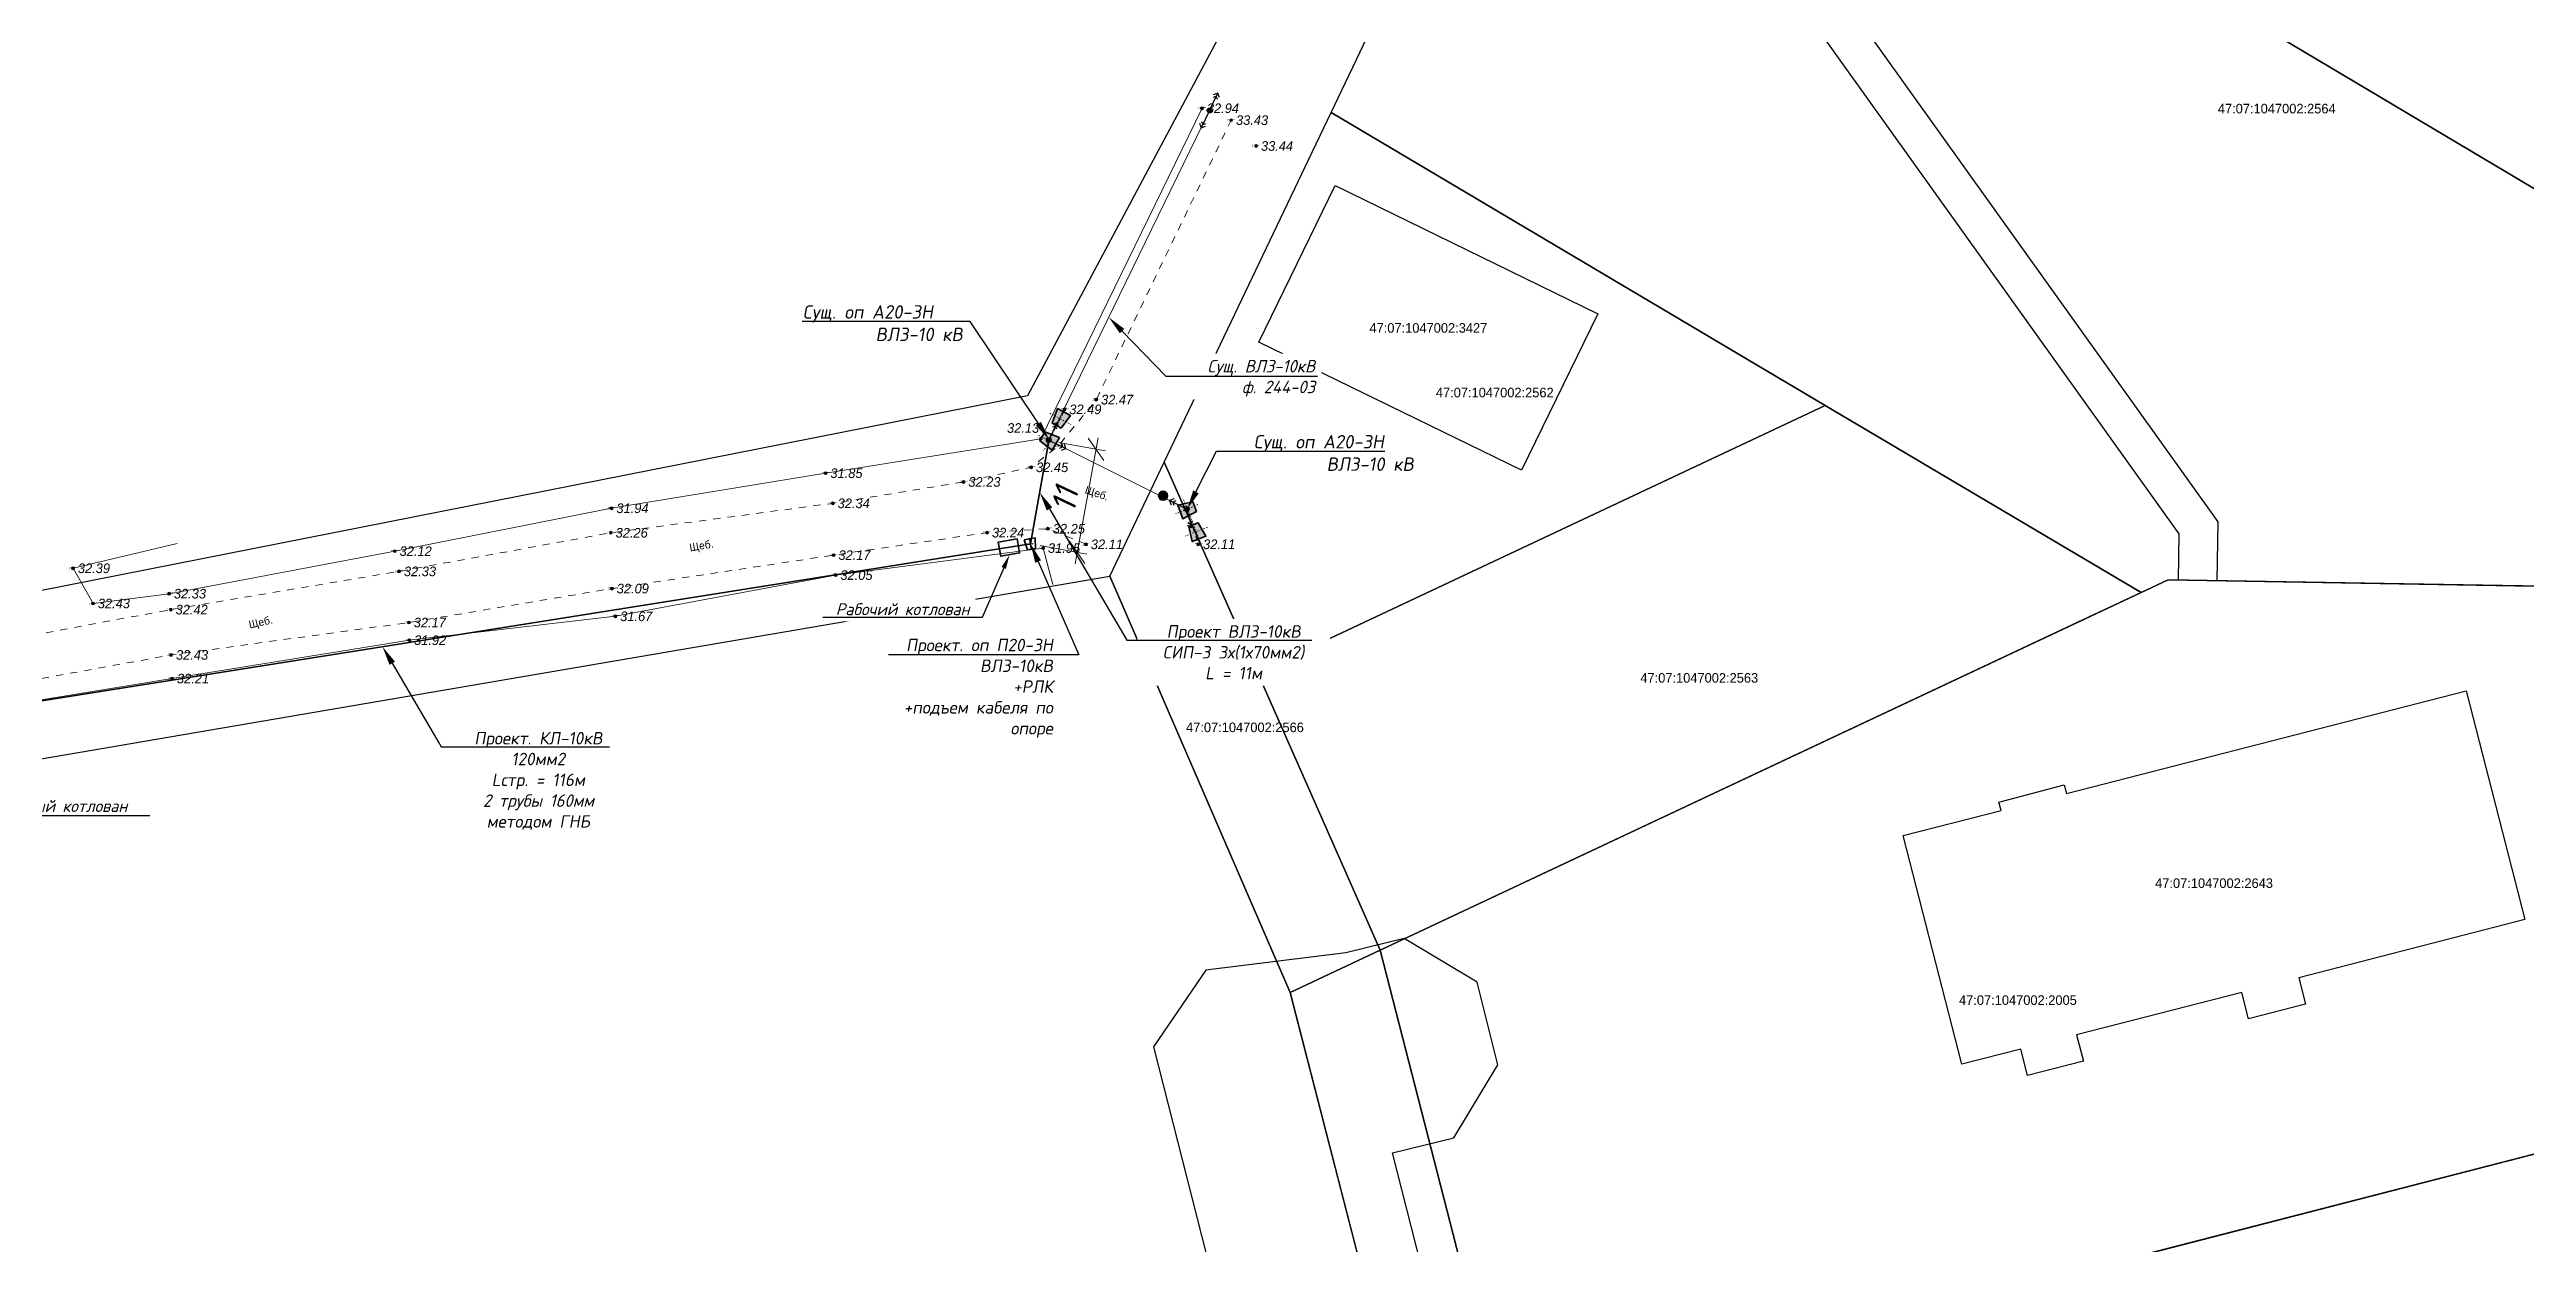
# Model space of a CAD drawing. Extents: x 896 to 2274771, y 652 to 548028.
# Drawn here: x 2233152.1 to 2233410, y 433856.8 to 433981.3 of the extents above; entities that cross this region are included whole.
import ezdxf
from ezdxf import colors
from ezdxf.entities.mleader import LeaderData, LeaderLine
from ezdxf.enums import TextEntityAlignment as Align
from ezdxf.math import Vec2, Vec3

# ---------------------------------------------------------------- set-up
doc = ezdxf.new("R2010")
doc.units = 0
doc.header["$MEASUREMENT"] = 0
for name, pattern in [('g5_01_5x1_5', [1.5, 0.75, -0.75]), ('g5_01x1', [1, 0.5, -0.5]), ('Штриховая_2', [4, 2, -2])]:
    doc.linetypes.add(name, pattern=pattern)
doc.layers.get('0').update_dxf_attribs({"linetype": 'CONTINUOUS'})
doc.layers.get('Defpoints').update_dxf_attribs({"linetype": 'CONTINUOUS'})
for name, color, linetype in [('07_Объекты электро передачи', 7, 'CONTINUOUS'), ('D', 1, 'CONTINUOUS'), ('ELEKTRO', 7, 'CONTINUOUS'), ('LABELS', 254, 'CONTINUOUS'), ('P', 94, 'CONTINUOUS'), ('Z', 30, 'CONTINUOUS'), ('Опоры', 124, 'CONTINUOUS')]:
    doc.layers.add(name, color=color, linetype=linetype)
for name, color, linetype, lineweight in [('09_Путевое хозяйство', 7, 'CONTINUOUS', 0), ('10_Границы покрытий и угодий', 7, 'CONTINUOUS', 0), ('11_Гидрография', 7, 'CONTINUOUS', 0), ('44_Крышки колодцев', 7, 'CONTINUOUS', 0), ('Code', 2, 'CONTINUOUS', 0), ('Height', 5, 'CONTINUOUS', 0), ('Name', 3, 'CONTINUOUS', 0), ('дорога', 5, 'CONTINUOUS', 0), ('канава', 5, 'CONTINUOUS', 0), ('люк', 5, 'CONTINUOUS', 0), ('стб', 5, 'CONTINUOUS', 0), ('Точки_Рел', 7, 'CONTINUOUS', 0), ('Электрик', 7, 'CONTINUOUS', 20)]:
    doc.layers.add(name, color=color, linetype=linetype, lineweight=lineweight)
doc.styles.add('D431', font='')
doc.styles.add('LIKE11', font='txt', dxfattribs={"height": 0.8})
doc.styles.add('ГОСТ_ЭССП', font='isocpeur.ttf', dxfattribs={"oblique": 10})
doc.styles.add('Н-2.5мм', font='isocpeur.ttf', dxfattribs={"oblique": 15, "height": 2.5})
doc.styles.get('D431').set_extended_font_data('D431', italic=True)
doc.dimstyles.new('Н-2.5мм_ISO', dxfattribs={"dimtxt": 2.5, "dimasz": 2, "dimexe": 1, "dimexo": 1, "dimgap": 1, "dimtad": 1, "dimtoh": 1, "dimdec": 0, "dimzin": 0, "dimtxsty": 'Н-2.5мм', "dimblk": 'OBLIQUE', "dimcen": 0, "dimdle": 1.2, "dimclrd": 256, "dimclre": 256, "dimclrt": 7, "dimadec": 1, "dimazin": 0, "dimtfac": 1, "dimtdec": 0, "dimtmove": 0, "dimatfit": 3, "dimldrblk": 'OBLIQUE', "dimfxl": 1, "dimtolj": 1, "dimtzin": 0, "dimlwd": 15, "dimlwe": 15, "dimarcsym": 0})

# ---------------------------------------------------------------- blocks, each defined once
blk = doc.blocks.new('g5_108a')
h = blk.add_hatch(color=255)
edge = h.paths.add_edge_path()
edge.add_arc((0, 0), 0.212, 0, 360)
edge = h.paths.add_edge_path(flags=16)
edge.add_arc((0, 0), 0.0975, 0, 360)
h = blk.add_hatch(color=0)
edge = h.paths.add_edge_path()
edge.add_arc((0, 0), 0.06, 0, 360)
at = {"color": 0}
for radius in [0.25, 0.06]:
    blk.add_circle((0, 0), radius, dxfattribs=at)
blk = doc.blocks.new('g5_115_2')
at = {"color": 0}
for points in [[(0, 0), (2, 0)], [(1.38, -0.25), (1.62, 0), (1.38, 0.25)], [(1.65, -0.35), (2, 0), (1.65, 0.35)]]:
    blk.add_lwpolyline(points, dxfattribs=at)
blk = doc.blocks.new('500_330_1')
at = {"linetype": 'Continuous', "lineweight": -2}
h = blk.add_hatch(color=0, dxfattribs=at)
h.dxf.hatch_style = 1
edge = h.paths.add_edge_path()
edge.add_arc((0, 0), 0.3, 0, 360)
at = {"color": 0, "linetype": 'Continuous', "lineweight": -2}
blk.add_circle((0, 0), 0.3, dxfattribs=at)
at = {"color": 0, "linetype": 'Continuous', "lineweight": -2, "style": 'D431', "flags": 1}
for tag, p in [('Номер', (-1, -1)), ('Номер_рабочей_станции', (-1, -3.5))]:
    blk.add_attdef(tag, text='', height=2, dxfattribs=at).set_placement(p, align=Align.RIGHT)
at = {"color": 0, "linetype": 'Continuous', "lineweight": -2, "style": 'D431'}
blk.add_attdef('Высота', (1, -1), '', height=2, dxfattribs=at)
at = {"color": 0, "linetype": 'Continuous', "lineweight": -2, "style": 'D431', "flags": 1}
blk.add_attdef('Код', (0, -3.5), '', height=2, dxfattribs=at)
blk = doc.blocks.new('g5_117')
h = blk.add_hatch(color=255)
h.paths.add_polyline_path([(-0.3, 0.35), (0.35, -0.3, 0.177899), (0.46, 0, 0.639215)])
h.paths.add_polyline_path([(-0.35, 0.3, 0.177899), (-0.46, 0, 0.639215), (0.3, -0.35)])
at = {"color": 0}
blk.add_lwpolyline([(0.35, -0.35), (-0.35, 0.35)], dxfattribs=at)
blk.add_circle((0, 0), 0.5, dxfattribs=at)
blk = doc.blocks.new('*U6')
h = blk.add_hatch(color=253)
h.dxf.hatch_style = 1
h.paths.add_polyline_path([(1.91, -0.26), (-0.66, -2.1), (-2.02, 0.54), (0.95, 1.58)])
h.paths.add_polyline_path([(0.77, -3.48), (1.88, -6.43), (4.49, -5), (2.59, -2.48)])
at = {"color": 6, "linetype": 'Штриховая_2', "lineweight": 15, "ltscale": 0.15}
for p, q in [((2.04, 1.19), (-2.16, -1.26)), ((1.21, -2.13), (-1.18, 2.09)), ((4.59, -3.16), (0.34, -5.5)), ((1.3, -2.28), (3.64, -6.54))]:
    blk.add_line(p, q, dxfattribs=at)
at = {"color": 6, "lineweight": 40}
blk.add_lwpolyline([(1.91, -0.26), (-0.66, -2.1), (-2.02, 0.54), (0.95, 1.58)], close=True, dxfattribs=at)
blk.add_lwpolyline([(0.77, -3.48), (1.88, -6.43), (4.49, -5), (2.59, -2.48), (0.77, -3.48)], dxfattribs=at)
blk = doc.blocks.new('*U13')
at = {"layer": 'Опоры', "color": 30, "lineweight": 50, "true_color": 0xf26722}
for points in [[(-3.3, 1.5), (2.1, 3.6)], [(-2.3, -2.8), (-3.3, 1.5)], [(3.5, -2.4), (2.1, 3.6)], [(-2.3, -2.8), (3.5, -2.4)]]:
    blk.add_lwpolyline(points, dxfattribs=at)
at = {"layer": 'Опоры', "color": 7}
for points in [[(-3.2, -0.7), (3.2, 0.7)], [(-0.4, 1.6), (0.4, -1.6)]]:
    blk.add_lwpolyline(points, dxfattribs=at)
blk = doc.blocks.new('_Oblique')
at = {"color": 0, "linetype": 'ByBlock', "lineweight": -2}
blk.add_line((-0.5, -0.5), (0.5, 0.5), dxfattribs=at)
blk = doc.blocks.new('*D15')
at = {"lineweight": 15, "transparency": 16777216}
for p, q in [((2233257.17, 433940.39), (2233262.04, 433939.51)), ((2233261.27, 433940.86), (2233258.89, 433927.74)), ((2233255.22, 433929.63), (2233260.08, 433928.75))]:
    blk.add_line(p, q, dxfattribs=at)
at = {"layer": 'Defpoints', "color": 0, "transparency": 16777216}
for p in [(2233256.19, 433940.57), (2233254.24, 433929.81), (2233259.1, 433928.92)]:
    blk.add_point(p, dxfattribs=at)
at = {"lineweight": 15, "transparency": 16777216, "xscale": 2, "yscale": 2, "zscale": 2}
for p, rotation in [((2233261.05, 433939.68), 79.71814183815101), ((2233259.1, 433928.92), 259.718141838151)]:
    blk.add_blockref('_Oblique', p, dxfattribs=dict(at, rotation=rotation))
at = {"color": 7, "transparency": 16777216, "insert": (2233257.81, 433934.4), "char_height": 2.5, "attachment_point": 5, "rotation": 79.7181, "style": 'Н-2.5мм'}
blk.add_mtext('\\A1;11', dxfattribs=at)

msp = doc.modelspace()

# ---------------------------------------------------------------- linework, layer by layer
at = {"color": 146, "lineweight": 53, "true_color": 0x105689}
msp.add_lwpolyline([(2233139.642, 433911.636), (2233254.237, 433929.807)], dxfattribs=at)
at = {"layer": '07_Объекты электро передачи', "color": 1, "linetype": 'Continuous', "lineweight": 20, "flags": 128}
msp.add_lwpolyline([(2233272.879, 433974.958), (2233256.132, 433940.635), (2233270.498, 433933.446)], dxfattribs=at)
at = {"layer": '07_Объекты электро передачи', "color": 7, "linetype": 'g5_01x1', "lineweight": 20, "flags": 128}
for points in [[(2233256.132, 433940.635), (2233257.771, 433943.828)], [(2233270.498, 433933.446), (2233271.704, 433929.773)]]:
    msp.add_lwpolyline(points, dxfattribs=at)
at = {"layer": '10_Границы покрытий и угодий', "color": 7, "linetype": 'g5_01_5x1_5', "lineweight": 20, "flags": 128}
for points in [[(2232943.495, 433749.552), (2232959.626, 433763.334), (2232975.185, 433776.588), (2232990.052, 433790.88), (2233006.077, 433805.474), (2233025.122, 433822.123), (2233041.008, 433836.281), (2233058.381, 433851.407), (2233073.638, 433865.437), (2233085.145, 433874.863), (2233098.525, 433886.277), (2233113.341, 433900.098), (2233133.077, 433915.797), (2233143.286, 433919.011), (2233164.7, 433922.967), (2233188.476, 433926.952), (2233210.527, 433930.973), (2233233.644, 433934.039), (2233247.261, 433936.267), (2233254.312, 433937.792), (2233257.136, 433940.025), (2233261.078, 433944.842), (2233275.13, 433973.954)], [(2233260.012, 433929.769), (2233256.053, 433931.394), (2233249.718, 433930.988), (2233233.726, 433928.646), (2233210.64, 433925.159), (2233189.504, 433921.623), (2233164.744, 433918.248), (2233144.409, 433914.552), (2233134.519, 433911.219), (2233115.374, 433895.702), (2233100.66, 433881.619), (2233087.635, 433870.765), (2233077.287, 433861.367), (2233061.519, 433847.224), (2233044.067, 433832.154), (2233028.644, 433817.54), (2233009.744, 433800.655), (2232993.477, 433786.287), (2232978, 433772.717), (2232962.523, 433759.46), (2232946.955, 433745.898)]]:
    msp.add_lwpolyline(points, dxfattribs=at)
at = {"layer": '11_Гидрография', "color": 92, "linetype": 'Continuous', "lineweight": 20, "flags": 128}
for points in [[(2233272.099, 433975.193), (2233255.306, 433940.767), (2233232.892, 433937.179), (2233210.607, 433933.526), (2233188.027, 433929.055), (2233164.52, 433924.628), (2233156.601, 433923.609), (2233154.525, 433927.274), (2233165.355, 433929.869)], [(2233091.827, 433865.604), (2233089.263, 433863.614), (2233087.658, 433865.476), (2233088.479, 433867.692), (2233102.118, 433879.379), (2233118.601, 433894.165), (2233134.977, 433909.212), (2233145.224, 433912.583), (2233164.844, 433915.788), (2233189.538, 433919.786), (2233211.002, 433922.27), (2233233.931, 433926.567), (2233255.549, 433929.379), (2233256.568, 433925.584)]]:
    msp.add_lwpolyline(points, dxfattribs=at)
at = {"layer": 'D', "linetype": 'Continuous'}
for points in [[(2233285.97, 433967.14), (2233313.31, 433953.78), (2233305.35, 433937.48), (2233278.02, 433950.83)], [(2233345.11, 433899.43), (2233355.32, 433902.05), (2233355.09, 433902.92), (2233361.89, 433904.73), (2233362.13, 433903.8), (2233403.75, 433914.5), (2233409.86, 433890.69), (2233386.3, 433884.63), (2233387.01, 433881.87), (2233381.08, 433880.35), (2233380.37, 433883.1), (2233363.17, 433878.68), (2233363.88, 433875.94), (2233358.07, 433874.45), (2233357.37, 433877.19), (2233351.23, 433875.61)]]:
    msp.add_lwpolyline(points, close=True, dxfattribs=at)
at = {"layer": 'P', "linetype": 'Continuous'}
for points in [[(2233249.07, 434124.39), (2233266.7, 434086.09), (2233299.26, 434042.16), (2233301.82, 434038.75), (2233302.95, 434037.22), (2233253.91, 433945.22), (2233134.38, 433921.64), (2233096.03, 433887.02), (2233041.8, 433962.4), (2233068.11, 433982.96)], [(2233374.69, 434083.66), (2233423.7, 434063.74), (2233565.94, 434005.97), (2233520.98, 433938.57), (2233517.15, 433923.6), (2233482.48, 433924.2), (2233311.22, 434026.11)], [(2233309.17, 434024.26), (2233311.22, 434026.11), (2233482.48, 433924.2), (2233477.13, 433924.29), (2233372.69, 433926.06), (2233369.88, 433924.75), (2233337, 433944.23), (2233285.55, 433974.75)], [(2233268.16, 433938.34), (2233283.22, 433969.88), (2233285.55, 433974.75), (2233337, 433944.23), (2233277.87, 433916.41)], [(2233277.87, 433916.41), (2233337, 433944.23), (2233369.88, 433924.75), (2233363.83, 433921.9), (2233290.65, 433887.49)], [(2233262.48, 433926.45), (2233268.16, 433938.34), (2233277.87, 433916.41), (2233290.65, 433887.49), (2233281.27, 433883.07), (2233269.35, 433910.59)], [(2232997.52, 433783.24), (2233136.13, 433904.87), (2233262.48, 433926.45), (2233281.27, 433883.07), (2233289.44, 433851.35), (2233121.75, 433815.12), (2233072.8, 433767.7), (2233063.68, 433708.52)], [(2233290.65, 433887.48), (2233372.69, 433926.06), (2233410.85, 433925.41), (2233423.47, 433869.51), (2233303.21, 433838.53)], [(2233363.15, 433853.97), (2233423.47, 433869.51), (2233437.06, 433810.23), (2233377.91, 433795)]]:
    msp.add_lwpolyline(points, close=True, dxfattribs=at)
msp.add_lwpolyline([(2233426.26, 433793.76), (2233408.98, 433789.59), (2233380.72, 433783.34), (2233357.01, 433778.1), (2233346.58, 433775.46), (2233333.03, 433772.59), (2233330.57, 433772.34), (2233311.09, 433767.32), (2233281.27, 433883.07), (2233290.65, 433887.48), (2233303.21, 433838.53), (2233318.37, 433779.67), (2233377.91, 433795), (2233437.06, 433810.23)], dxfattribs=at)
at = {"layer": 'Z', "linetype": 'Continuous'}
msp.add_lwpolyline([(2233087.37, 434307.81), (2233092.31, 434307.82), (2233095.63, 434303.24), (2233100.81, 434293.68), (2233145.49, 434225.85), (2233193, 434186.04), (2233291.32, 434031.58), (2233313.45, 434022.2), (2233377.87, 433932.1), (2233377.78, 433925.97), (2233373.78, 433926.04), (2233373.85, 433930.85), (2233310.85, 434018.96), (2233288.61, 434028.38), (2233189.96, 434183.37), (2233142.47, 434223.16), (2233097.37, 434291.62), (2233092.24, 434301.1)], close=True, dxfattribs=at)
msp.add_lwpolyline([(2233299.37, 433837.19), (2233291.93, 433866.37), (2233298.32, 433867.95), (2233302.89, 433875.54), (2233300.76, 433884.15), (2233293.16, 433888.72), (2233287.06, 433887.21), (2233272.48, 433885.4), (2233267.03, 433877.42), (2233278.65, 433831.85)], dxfattribs=at)
at = {"layer": 'дорога', "color": 1}
for p in [(2233275.13, 433973.954, 33.434), (2233277.728, 433971.261, 33.442), (2233261.078, 433944.842, 32.472), (2233257.136, 433940.025, 32.388), (2233247.261, 433936.267, 32.233), (2233254.312, 433937.792, 32.452), (2233233.644, 433934.039, 32.336), (2233210.527, 433930.973, 32.261), (2233249.718, 433930.988, 32.244), (2233256.053, 433931.394, 32.253), (2233233.726, 433928.646, 32.171), (2233260.012, 433929.769, 32.111), (2233188.476, 433926.952, 32.326), (2233210.64, 433925.159, 32.089), (2233164.7, 433922.967, 32.419), (2233189.504, 433921.623, 32.17), (2233164.744, 433918.248, 32.426)]:
    msp.add_point(p, dxfattribs=at)
at = {"layer": 'канава', "color": 1}
for p in [(2233272.099, 433975.193, 32.935), (2233255.306, 433940.767, 32.13), (2233232.892, 433937.179, 31.847), (2233210.607, 433933.526, 31.943), (2233188.027, 433929.055, 32.121), (2233255.549, 433929.379, 31.952), (2233154.525, 433927.274, 32.387), (2233233.931, 433926.567, 32.047), (2233156.601, 433923.609, 32.427), (2233164.52, 433924.628, 32.326), (2233211.002, 433922.27, 31.668), (2233189.538, 433919.786, 31.921), (2233164.844, 433915.788, 32.209)]:
    msp.add_point(p, dxfattribs=at)
at = {"layer": 'люк'}
msp.add_point((2233268.041, 433934.831, 32.23), dxfattribs=at)
at = {"layer": 'стб'}
for p in [(2233272.844, 433974.868, 33.226), (2233272.911, 433975.021, 33.225), (2233257.771, 433943.828, 32.491), (2233256.091, 433940.521, 32.461), (2233256.2, 433940.763, 32.373), (2233270.447, 433933.571, 32.066), (2233270.536, 433933.325, 32.077), (2233271.704, 433929.773, 32.114)]:
    msp.add_point(p, dxfattribs=at)

# ---------------------------------------------------------------- block references
at = {"layer": '07_Объекты электро передачи', "linetype": 'ByBlock', "lineweight": 20}
for p, rotation in [((2233272.879, 433974.958), 243.9909048896053), ((2233272.879, 433974.958), 64.88082392466654), ((2233256.132, 433940.635), 63.99090490223873), ((2233256.132, 433940.635), 333.416738059271), ((2233270.498, 433933.446), 153.4167380644198), ((2233270.498, 433933.446), 284.7067511448268)]:
    msp.add_blockref('g5_115_2', p, dxfattribs=dict(at, rotation=rotation))
at = {"layer": '07_Объекты электро передачи', "color": 7, "linetype": 'ByBlock', "lineweight": 20}
for p in [(2233272.879, 433974.958), (2233256.132, 433940.635), (2233270.498, 433933.446)]:
    msp.add_blockref('g5_108a', p, dxfattribs=at)
at = {"layer": '44_Крышки колодцев', "color": 7, "linetype": 'ByBlock', "lineweight": 20}
msp.add_blockref('g5_117', (2233268.041, 433934.831, 32.23), dxfattribs=at)
at = {"layer": 'ELEKTRO', "lineweight": 70, "xscale": 0.5112112499999997, "yscale": 0.5112112499999997, "zscale": 0.5112112499999997}
for p, rotation in [((2233256.158, 433940.581), 123.1390326754498), ((2233270.558, 433933.446), 352.3746660943493)]:
    msp.add_blockref('*U6', p, dxfattribs=dict(at, rotation=rotation))
at = {"layer": 'Точки_Рел', "linetype": 'ByBlock', "lineweight": 20, "xscale": 0.5, "yscale": 0.5, "zscale": 0.5}
for p, values in [((2233272.099, 433975.193, 32.935), {'Высота': '32.94'}), ((2233275.13, 433973.954, 33.434), {'Высота': '33.43'}), ((2233277.728, 433971.261, 33.442), {'Высота': '33.44'}), ((2233257.771, 433943.828, 32.491), {'Высота': '32.49'}), ((2233261.078, 433944.842, 32.472), {'Высота': '32.47'}), ((2233232.892, 433937.179, 31.847), {'Высота': '31.85'}), ((2233247.261, 433936.267, 32.233), {'Высота': '32.23'}), ((2233254.312, 433937.792, 32.452), {'Высота': '32.45'}), ((2233210.607, 433933.526, 31.943), {'Высота': '31.94'}), ((2233233.644, 433934.039, 32.336), {'Высота': '32.34'}), ((2233210.527, 433930.973, 32.261), {'Высота': '32.26'}), ((2233249.718, 433930.988, 32.244), {'Высота': '32.24'}), ((2233256.053, 433931.394, 32.253), {'Высота': '32.25'}), ((2233188.027, 433929.055, 32.121), {'Высота': '32.12'}), ((2233233.726, 433928.646, 32.171), {'Высота': '32.17'}), ((2233255.549, 433929.379, 31.952), {'Высота': '31.95'}), ((2233260.012, 433929.769, 32.111), {'Высота': '32.11'}), ((2233271.704, 433929.773, 32.114), {'Высота': '32.11'}), ((2233154.525, 433927.274, 32.387), {'Высота': '32.39'}), ((2233188.476, 433926.952, 32.326), {'Высота': '32.33'}), ((2233210.64, 433925.159, 32.089), {'Высота': '32.09'}), ((2233233.931, 433926.567, 32.047), {'Высота': '32.05'}), ((2233156.601, 433923.609, 32.427), {'Высота': '32.43'}), ((2233164.52, 433924.628, 32.326), {'Высота': '32.33'}), ((2233164.7, 433922.967, 32.419), {'Высота': '32.42'}), ((2233189.504, 433921.623, 32.17), {'Высота': '32.17'}), ((2233211.002, 433922.27, 31.668), {'Высота': '31.67'}), ((2233164.744, 433918.248, 32.426), {'Высота': '32.43'}), ((2233189.538, 433919.786, 31.921), {'Высота': '31.92'}), ((2233164.844, 433915.788, 32.209), {'Высота': '32.21'})]:
    msp.add_blockref('500_330_1', p, dxfattribs=at).add_auto_attribs(values)
at = {"layer": 'Точки_Рел', "linetype": 'ByBlock', "lineweight": 20}
ref = msp.add_blockref('500_330_1', (2233255.306, 433940.767, 32.13), dxfattribs=dict(at, xscale=0.5, yscale=0.5, zscale=0.5))
ref.add_attrib('Высота', '32.13', (2233251.787, 433941.386, 32.13), dxfattribs={"layer": '0', "color": 0, "linetype": 'Continuous', "lineweight": -2, "height": 1, "style": 'D431'})

# ---------------------------------------------------------------- texts
at = {"layer": '09_Путевое хозяйство', "color": 7, "lineweight": 15, "style": 'LIKE11'}
for rotation, p in [(341.03201, (2233259.831, 433935.128)), (9.74969, (2233218.791, 433929.025)), (12.6228, (2233172.928, 433920.998))]:
    msp.add_text('Щеб.', height=0.8, rotation=rotation, dxfattribs=at).set_placement(p)
at = {"layer": 'Code', "color": 2}
for s, p in [('канава', (2233272.099, 433975.193, 32.935)), ('стб', (2233272.844, 433974.868, 33.226)), ('стб', (2233272.911, 433975.021, 33.225)), ('дорога', (2233275.13, 433973.954, 33.434)), ('дорога', (2233277.728, 433971.261, 33.442)), ('стб', (2233257.771, 433943.828, 32.491)), ('дорога', (2233261.078, 433944.842, 32.472)), ('канава', (2233255.306, 433940.767, 32.13)), ('стб', (2233256.091, 433940.521, 32.461)), ('стб', (2233256.2, 433940.763, 32.373)), ('дорога', (2233257.136, 433940.025, 32.388)), ('канава', (2233232.892, 433937.179, 31.847)), ('дорога', (2233247.261, 433936.267, 32.233)), ('дорога', (2233254.312, 433937.792, 32.452)), ('канава', (2233210.607, 433933.526, 31.943)), ('дорога', (2233233.644, 433934.039, 32.336)), ('люк', (2233268.041, 433934.831, 32.23)), ('стб', (2233270.447, 433933.571, 32.066)), ('стб', (2233270.536, 433933.325, 32.077)), ('дорога', (2233210.527, 433930.973, 32.261)), ('дорога', (2233249.718, 433930.988, 32.244)), ('дорога', (2233256.053, 433931.394, 32.253)), ('канава', (2233188.027, 433929.055, 32.121)), ('дорога', (2233233.726, 433928.646, 32.171)), ('канава', (2233255.549, 433929.379, 31.952)), ('дорога', (2233260.012, 433929.769, 32.111)), ('стб', (2233271.704, 433929.773, 32.114)), ('канава', (2233154.525, 433927.274, 32.387)), ('дорога', (2233188.476, 433926.952, 32.326)), ('канава', (2233233.931, 433926.567, 32.047)), ('канава', (2233156.601, 433923.609, 32.427)), ('канава', (2233164.52, 433924.628, 32.326)), ('дорога', (2233210.64, 433925.159, 32.089)), ('дорога', (2233164.7, 433922.967, 32.419)), ('дорога', (2233189.504, 433921.623, 32.17)), ('канава', (2233211.002, 433922.27, 31.668)), ('дорога', (2233164.744, 433918.248, 32.426)), ('канава', (2233189.538, 433919.786, 31.921)), ('канава', (2233164.844, 433915.788, 32.209))]:
    msp.add_text(s, height=0.1, dxfattribs=at).set_placement(p, align=Align.TOP_RIGHT)
at = {"layer": 'Height', "color": 5}
for s, p in [('32.935', (2233272.099, 433975.193, 32.935)), ('33.226', (2233272.844, 433974.868, 33.226)), ('33.225', (2233272.911, 433975.021, 33.225)), ('33.434', (2233275.13, 433973.954, 33.434)), ('33.442', (2233277.728, 433971.261, 33.442)), ('32.491', (2233257.771, 433943.828, 32.491)), ('32.472', (2233261.078, 433944.842, 32.472)), ('32.130', (2233255.306, 433940.767, 32.13)), ('32.461', (2233256.091, 433940.521, 32.461)), ('32.373', (2233256.2, 433940.763, 32.373)), ('32.388', (2233257.136, 433940.025, 32.388)), ('31.847', (2233232.892, 433937.179, 31.847)), ('32.233', (2233247.261, 433936.267, 32.233)), ('32.452', (2233254.312, 433937.792, 32.452)), ('31.943', (2233210.607, 433933.526, 31.943)), ('32.336', (2233233.644, 433934.039, 32.336)), ('32.230', (2233268.041, 433934.831, 32.23)), ('32.066', (2233270.447, 433933.571, 32.066)), ('32.077', (2233270.536, 433933.325, 32.077)), ('32.261', (2233210.527, 433930.973, 32.261)), ('32.244', (2233249.718, 433930.988, 32.244)), ('32.253', (2233256.053, 433931.394, 32.253)), ('32.121', (2233188.027, 433929.055, 32.121)), ('32.171', (2233233.726, 433928.646, 32.171)), ('31.952', (2233255.549, 433929.379, 31.952)), ('32.111', (2233260.012, 433929.769, 32.111)), ('32.114', (2233271.704, 433929.773, 32.114)), ('32.387', (2233154.525, 433927.274, 32.387)), ('32.326', (2233188.476, 433926.952, 32.326)), ('32.047', (2233233.931, 433926.567, 32.047)), ('32.427', (2233156.601, 433923.609, 32.427)), ('32.326', (2233164.52, 433924.628, 32.326)), ('32.419', (2233164.7, 433922.967, 32.419)), ('32.089', (2233210.64, 433925.159, 32.089)), ('32.170', (2233189.504, 433921.623, 32.17)), ('31.668', (2233211.002, 433922.27, 31.668)), ('32.426', (2233164.744, 433918.248, 32.426)), ('31.921', (2233189.538, 433919.786, 31.921)), ('32.209', (2233164.844, 433915.788, 32.209))]:
    msp.add_text(s, height=0.1, dxfattribs=at).set_placement(p, align=Align.BOTTOM_LEFT)
at = {"layer": 'LABELS'}
for s, p in [('47:07:1047002:2564', (2233384.015, 433975.155)), ('47:07:1047002:3427', (2233295.665, 433952.31)), ('47:07:1047002:2562', (2233302.58, 433945.58)), ('47:07:1047002:2563', (2233323.875, 433915.86)), ('47:07:1047002:2566', (2233276.565, 433910.705)), ('47:07:1047002:2643', (2233377.485, 433894.475)), ('47:07:1047002:2005', (2233357.06, 433882.295))]:
    msp.add_text(s, height=1, dxfattribs=at).set_placement(p, align=Align.MIDDLE_CENTER)
at = {"layer": 'Name', "color": 3}
for s, p in [('Pt313', (2233272.099, 433975.193, 32.935)), ('Pt312', (2233272.844, 433974.868, 33.226)), ('Pt311', (2233272.911, 433975.021, 33.225)), ('Pt310', (2233275.13, 433973.954, 33.434)), ('Pt309', (2233277.728, 433971.261, 33.442)), ('Pt314', (2233257.771, 433943.828, 32.491)), ('Pt318', (2233261.078, 433944.842, 32.472)), ('Pt317', (2233255.306, 433940.767, 32.13)), ('Pt316', (2233256.091, 433940.521, 32.461)), ('Pt315', (2233256.2, 433940.763, 32.373)), ('Pt319', (2233257.136, 433940.025, 32.388)), ('Pt333', (2233232.892, 433937.179, 31.847)), ('Pt321', (2233247.261, 433936.267, 32.233)), ('Pt320', (2233254.312, 433937.792, 32.452)), ('Pt334', (2233210.607, 433933.526, 31.943)), ('Pt332', (2233233.644, 433934.039, 32.336)), ('Pt328', (2233268.041, 433934.831, 32.23)), ('Pt327', (2233270.447, 433933.571, 32.066)), ('Pt326', (2233270.536, 433933.325, 32.077)), ('Pt335', (2233210.527, 433930.973, 32.261)), ('Pt322', (2233249.718, 433930.988, 32.244)), ('Pt323', (2233256.053, 433931.394, 32.253)), ('Pt341', (2233188.027, 433929.055, 32.121)), ('Pt331', (2233233.726, 433928.646, 32.171)), ('Pt329', (2233255.549, 433929.379, 31.952)), ('Pt324', (2233260.012, 433929.769, 32.111)), ('Pt325', (2233271.704, 433929.773, 32.114)), ('Pt347', (2233154.525, 433927.274, 32.387)), ('Pt340', (2233188.476, 433926.952, 32.326)), ('Pt330', (2233233.931, 433926.567, 32.047)), ('Pt346', (2233156.601, 433923.609, 32.427)), ('Pt342', (2233164.52, 433924.628, 32.326)), ('Pt343', (2233164.7, 433922.967, 32.419)), ('Pt336', (2233210.64, 433925.159, 32.089)), ('Pt339', (2233189.504, 433921.623, 32.17)), ('Pt337', (2233211.002, 433922.27, 31.668)), ('Pt344', (2233164.744, 433918.248, 32.426)), ('Pt338', (2233189.538, 433919.786, 31.921)), ('Pt345', (2233164.844, 433915.788, 32.209))]:
    msp.add_text(s, height=0.1, dxfattribs=at).set_placement(p, align=Align.BOTTOM_RIGHT)

# ---------------------------------------------------------------- next in the draw order: leaders
at = {"color": 5, "lineweight": 20, "transparency": 33554687}
ml = msp.add_multileader_mtext('Standard', dxfattribs=at)
ml.set_content('{\\fISOCPEUR|b0|i0|c204|p34;\\Q15;\\W0.965;\\C5;Приемный котлован}', color=1)
ml.set_leader_properties()
ml.build(insert=Vec2(0, 0))
ml.multileader.update_dxf_attribs({"text_left_attachment_type": 6, "text_right_attachment_type": 6, "dogleg_length": 1.009, "arrow_head_size": 1.5})
ctx = ml.context
ctx.base_point, ctx.char_height, ctx.arrow_head_size, ctx.landing_gap_size, ctx.plane_origin = Vec3(2233144.814, 433901.513), 1.25, 1.5, 0.3, Vec3(2233012.477, 433554.841)
ctx.left_attachment, ctx.right_attachment, ctx.text_align_type = 6, 6, 2
notes = []
notes.append((ctx, [(0, (1, 1, 0), (2233143.805, 433901.513), (1, 0), 1.009, [(0, [(2233141.242, 433911.166)], 0, [])])]))
ctx.mtext.insert, ctx.mtext.width, ctx.mtext.defined_height, ctx.mtext.alignment, ctx.mtext.flow_direction = Vec3(2233160.165, 433903.138), 17.84857, 6.102, 3, 5
ctx.mtext.has_bg_fill, ctx.mtext.bg_color, ctx.mtext.bg_scale_factor, ctx.mtext.bg_transparency, ctx.mtext.use_window_bg_color = 1, -1027028792, 1.5, 0, 1
at = {"layer": 'Электрик', "color": 1}
ml = msp.add_multileader_mtext('Standard', dxfattribs=at)
ml.set_content('\\pxsm1;{\\C1;Сущ. оп А20-3Н\\P\\pqr;ВЛЗ-10 кВ }', color=5, style='ГОСТ_ЭССП')
ml.set_leader_properties()
ml.build(insert=Vec2(0, 0))
ml.multileader.update_dxf_attribs({"text_left_attachment_type": 6, "text_right_attachment_type": 6, "dogleg_length": 1, "arrow_head_size": 2})
ctx = ml.context
ctx.base_point, ctx.char_height, ctx.arrow_head_size, ctx.plane_origin = Vec3(2233228.066, 433952.994), 1.4, 2, Vec3(2230802.588, 433322.064)
ctx.left_attachment, ctx.right_attachment, ctx.text_align_type = 6, 6, 1
notes.append((ctx, [(0, (1, 1, 0), (2233247.946, 433952.994), (-1, 0), 1.415, [(0, [(2233256.158, 433940.689)], 0, [])])]))
ctx.mtext.insert, ctx.mtext.width, ctx.mtext.alignment, ctx.mtext.flow_direction = Vec3(2233237.299, 433954.674), 19.74765, 2, 5
ctx.mtext.has_bg_fill, ctx.mtext.bg_color, ctx.mtext.bg_scale_factor, ctx.mtext.bg_transparency, ctx.mtext.use_window_bg_color = 1, -1027028792, 1.5, 0, 1
at = {"layer": 'Электрик', "color": 1, "lineweight": 30}
ml = msp.add_multileader_mtext('Standard', dxfattribs=at)
ml.set_content('{\\Q15;\\W0.965;\\C256;Сущ. ВЛЗ-10кВ\\Pф. 244-03}', color=5, style='ГОСТ_ЭССП')
ml.set_leader_properties()
ml.build(insert=Vec2(0, 0))
ml.multileader.update_dxf_attribs({"text_left_attachment_type": 6, "text_right_attachment_type": 6, "dogleg_length": 1.005, "arrow_head_size": 2})
ctx = ml.context
ctx.base_point, ctx.char_height, ctx.arrow_head_size, ctx.plane_origin = Vec3(2233269.312, 433947.286), 1.3, 2, Vec3(2233173.848, 433666.391)
ctx.left_attachment, ctx.right_attachment, ctx.text_align_type = 6, 6, 2
notes.append((ctx, [(0, (1, 1, 0), (2233268.308, 433947.286), (1, 0), 1.005, [(0, [(2233262.372, 433953.424)], 0, [])])]))
ctx.mtext.insert, ctx.mtext.width, ctx.mtext.defined_height, ctx.mtext.alignment, ctx.mtext.flow_direction = Vec3(2233283.86, 433948.976), 13.3263, 6.102, 3, 5
ctx.mtext.has_bg_fill, ctx.mtext.bg_color, ctx.mtext.bg_scale_factor, ctx.mtext.bg_transparency, ctx.mtext.use_window_bg_color = 1, -1027028792, 1.5, 0, 1
at = {"layer": 'Электрик', "color": 1}
ml = msp.add_multileader_mtext('Standard', dxfattribs=at)
ml.set_content('\\pxsm1;{\\C1;Сущ. оп А20-3Н\\P\\pqr;ВЛЗ-10 кВ }', color=5, style='ГОСТ_ЭССП')
ml.set_leader_properties()
ml.build(insert=Vec2(0, 0))
ml.multileader.update_dxf_attribs({"text_left_attachment_type": 6, "text_right_attachment_type": 6, "dogleg_length": 1, "arrow_head_size": 2})
ctx = ml.context
ctx.base_point, ctx.char_height, ctx.arrow_head_size, ctx.plane_origin = Vec3(2233275.031, 433939.475), 1.4, 2, Vec3(2230816.987, 433314.822)
ctx.left_attachment, ctx.right_attachment, ctx.text_align_type = 6, 6, 1
notes.append((ctx, [(1, (1, 1, 0), (2233273.617, 433939.475), (1, 0), 1.415, [(0, [(2233270.558, 433933.446)], 0, [])])]))
ctx.mtext.insert, ctx.mtext.width, ctx.mtext.alignment, ctx.mtext.flow_direction = Vec3(2233284.264, 433941.155), 19.74765, 2, 5
ctx.mtext.has_bg_fill, ctx.mtext.bg_color, ctx.mtext.bg_scale_factor, ctx.mtext.bg_transparency, ctx.mtext.use_window_bg_color = 1, -1027028792, 1.5, 0, 1
at = {"layer": 'Электрик', "color": 146, "lineweight": 30, "true_color": 0x105689}
ml = msp.add_multileader_mtext('Standard', dxfattribs=at)
ml.set_content('\\pxsm1;{\\C256;Проект. КЛ-10кВ\\P120мм2\\PLстр. = 116м\\P\\ps*;\\Q15;\\W0.965;2 трубы 160мм\\P\\psm1;\\Q10;\\W1;методом ГНБ}', color=5, style='ГОСТ_ЭССП')
ml.set_leader_properties()
ml.build(insert=Vec2(0, 0))
ml.multileader.update_dxf_attribs({"text_left_attachment_type": 6, "text_right_attachment_type": 6, "dogleg_length": 1.005, "arrow_head_size": 2})
ctx = ml.context
ctx.base_point, ctx.char_height, ctx.arrow_head_size, ctx.plane_origin = Vec3(2233193.876, 433908.665), 1.3, 2, Vec3(2230777.553, 433321.058)
ctx.left_attachment, ctx.right_attachment, ctx.text_align_type = 6, 6, 1
notes.append((ctx, [(1, (1, 1, 0), (2233192.871, 433908.665), (1, 0), 1.005, [(0, [(2233186.748, 433919.105)], 0, [])])]))
ctx.mtext.insert, ctx.mtext.rotation, ctx.mtext.width, ctx.mtext.alignment, ctx.mtext.flow_direction = Vec3(2233202.981, 433910.225), 6.2831853, 19.44333, 2, 5
ctx.mtext.has_bg_fill, ctx.mtext.bg_color, ctx.mtext.bg_scale_factor, ctx.mtext.bg_transparency, ctx.mtext.use_window_bg_color = 1, -1027028792, 1.5, 0, 1
for ctx, leaders in notes:
    for number, flags, end, landing, length, lines in leaders:
        leader = LeaderData()
        leader.index, (leader.has_last_leader_line, leader.has_dogleg_vector, leader.attachment_direction) = number, flags
        leader.last_leader_point, leader.dogleg_vector, leader.dogleg_length = Vec3(end), Vec3(landing), length
        for number, points, colour, breaks in lines:
            line = LeaderLine()
            line.index, line.vertices, line.color, line.breaks = number, Vec3.list(points), colors.encode_raw_color(colour), breaks
            leader.lines.append(line)
        ctx.leaders.append(leader)

# ---------------------------------------------------------------- next in the draw order: leaders
at = {"layer": 'Электрик', "color": 30, "lineweight": 30, "true_color": 0xf26722}
ml = msp.add_multileader_mtext('Standard', dxfattribs=at)
ml.set_content('\\pxsm1;{\\C256;Проект ВЛЗ-10кВ\\P\\pqc;СИП-3 3х(1х70мм2)\\PL = 11м }', color=5, style='ГОСТ_ЭССП')
ml.set_leader_properties()
ml.build(insert=Vec2(0, 0))
ml.multileader.update_dxf_attribs({"text_left_attachment_type": 6, "text_right_attachment_type": 6, "dogleg_length": 1.005, "arrow_head_size": 2})
ctx = ml.context
ctx.base_point, ctx.char_height, ctx.arrow_head_size, ctx.plane_origin = Vec3(2233265.275, 433919.783), 1.3, 2, Vec3(2230826.155, 433292.2)
ctx.left_attachment, ctx.right_attachment, ctx.text_align_type = 6, 6, 1
notes = []
notes.append((ctx, [(1, (1, 1, 0), (2233264.27, 433919.783), (1, 0), 1.005, [(0, [(2233255.191, 433935.18)], 0, [])])]))
ctx.mtext.insert, ctx.mtext.rotation, ctx.mtext.width, ctx.mtext.defined_height, ctx.mtext.alignment, ctx.mtext.flow_direction = Vec3(2233275.391, 433921.343), 6.2831853, 18.7381, 2.219, 2, 5
ctx.mtext.has_bg_fill, ctx.mtext.bg_color, ctx.mtext.bg_scale_factor, ctx.mtext.bg_transparency, ctx.mtext.use_window_bg_color = 1, -1027028792, 1.5, 0, 1
for ctx, leaders in notes:
    for number, flags, end, landing, length, lines in leaders:
        leader = LeaderData()
        leader.index, (leader.has_last_leader_line, leader.has_dogleg_vector, leader.attachment_direction) = number, flags
        leader.last_leader_point, leader.dogleg_vector, leader.dogleg_length = Vec3(end), Vec3(landing), length
        for number, points, colour, breaks in lines:
            line = LeaderLine()
            line.index, line.vertices, line.color, line.breaks = number, Vec3.list(points), colors.encode_raw_color(colour), breaks
            leader.lines.append(line)
        ctx.leaders.append(leader)

# ---------------------------------------------------------------- next in the draw order: linework, layer by layer
at = {"color": 30, "lineweight": 53, "true_color": 0xf26722}
msp.add_lwpolyline([(2233254.237, 433929.807), (2233256.144, 433940.554)], dxfattribs=at)

# ---------------------------------------------------------------- next in the draw order: block references
at = {"layer": 'Опоры', "color": 1, "transparency": 33554687, "xscale": 0.1891672294926817, "yscale": 0.1891672294926817, "zscale": 0.1891672294926817, "rotation": 86.35935025265411}
msp.add_blockref('*U13', (2233254.237, 433929.807), dxfattribs=at)

# ---------------------------------------------------------------- next in the draw order: leaders
at = {"layer": 'Электрик', "color": 30, "lineweight": 30, "true_color": 0xf26722}
ml = msp.add_multileader_mtext('Standard', dxfattribs=at)
ml.set_content('\\pxsm1,qr;{\\C30;\\c2254834;Проект. оп П20-3Н\\PВЛЗ-10кВ\\P+РЛК\\P+подъем кабеля по опоре}', color=5, style='ГОСТ_ЭССП')
ml.set_leader_properties()
ml.build(insert=Vec2(0, 0))
ml.multileader.update_dxf_attribs({"text_left_attachment_type": 6, "text_right_attachment_type": 6, "dogleg_length": 1.005, "arrow_head_size": 2})
ctx = ml.context
ctx.base_point, ctx.char_height, ctx.arrow_head_size, ctx.plane_origin = Vec3(2233238.23, 433918.245), 1.3, 2, Vec3(2230899.561, 433332.573)
ctx.left_attachment, ctx.right_attachment, ctx.text_align_type = 6, 6, 1
notes = []
notes.append((ctx, [(0, (1, 1, 0), (2233259.266, 433918.245), (-1, 0), 1.005, [(0, [(2233254.237, 433929.807)], 0, [])])]))
ctx.mtext.insert, ctx.mtext.rotation, ctx.mtext.width, ctx.mtext.alignment, ctx.mtext.flow_direction = Vec3(2233248.245, 433919.935), 6.2831853, 16.65306, 2, 5
ctx.mtext.has_bg_fill, ctx.mtext.bg_color, ctx.mtext.bg_scale_factor, ctx.mtext.bg_transparency, ctx.mtext.use_window_bg_color = 1, -1027028792, 1.5, 0, 1
for ctx, leaders in notes:
    for number, flags, end, landing, length, lines in leaders:
        leader = LeaderData()
        leader.index, (leader.has_last_leader_line, leader.has_dogleg_vector, leader.attachment_direction) = number, flags
        leader.last_leader_point, leader.dogleg_vector, leader.dogleg_length = Vec3(end), Vec3(landing), length
        for number, points, colour, breaks in lines:
            line = LeaderLine()
            line.index, line.vertices, line.color, line.breaks = number, Vec3.list(points), colors.encode_raw_color(colour), breaks
            leader.lines.append(line)
        ctx.leaders.append(leader)

# ---------------------------------------------------------------- next in the draw order: linework, layer by layer
at = {"color": 5, "lineweight": 70}
msp.add_lwpolyline([(2233252.845, 433930.345), (2233253.099, 433928.867), (2233251.128, 433928.528), (2233250.874, 433930.006)], close=True, dxfattribs=at)

# ---------------------------------------------------------------- next in the draw order: dimensions: what is measured, and where the dimension line sits
dim = msp.add_linear_dim(base=(2233259.1, 433928.925), p1=(2233256.189, 433940.566), p2=(2233254.237, 433929.807), angle=259.71814, dimstyle='Н-2.5мм_ISO')
dim.commit()
dim.dimension.update_dxf_attribs({"geometry": '*D15', "text_midpoint": (2233260.02, 433934.001), "dimtype": 161})

# ---------------------------------------------------------------- next in the draw order: leaders
at = {"color": 5, "lineweight": 20, "transparency": 33554687}
ml = msp.add_multileader_mtext('Standard', dxfattribs=at)
ml.set_content('{\\fISOCPEUR|b0|i0|c204|p34;\\Q15;\\W0.965;\\C5;Рабочий котлован}', color=1)
ml.set_leader_properties()
ml.build(insert=Vec2(0, 0))
ml.multileader.update_dxf_attribs({"text_left_attachment_type": 6, "text_right_attachment_type": 6, "dogleg_length": 1.009, "arrow_head_size": 1.5})
ctx = ml.context
ctx.base_point, ctx.char_height, ctx.arrow_head_size, ctx.landing_gap_size, ctx.plane_origin = Vec3(2233233.487, 433922.136), 1.25, 1.5, 0.3, Vec3(2233123.312, 433572.204)
ctx.left_attachment, ctx.right_attachment, ctx.text_align_type = 6, 6, 2
notes = []
notes.append((ctx, [(1, (1, 1, 0), (2233249.182, 433922.136), (-1, 0), 1.009, [(0, [(2233252.05, 433928.686)], 0, [])])]))
ctx.mtext.insert, ctx.mtext.width, ctx.mtext.defined_height, ctx.mtext.alignment, ctx.mtext.flow_direction = Vec3(2233247.874, 433923.636), 15.10319, 6.102, 3, 5
ctx.mtext.has_bg_fill, ctx.mtext.bg_color, ctx.mtext.bg_scale_factor, ctx.mtext.bg_transparency, ctx.mtext.use_window_bg_color = 1, -1027028792, 1.5, 0, 1
for ctx, leaders in notes:
    for number, flags, end, landing, length, lines in leaders:
        leader = LeaderData()
        leader.index, (leader.has_last_leader_line, leader.has_dogleg_vector, leader.attachment_direction) = number, flags
        leader.last_leader_point, leader.dogleg_vector, leader.dogleg_length = Vec3(end), Vec3(landing), length
        for number, points, colour, breaks in lines:
            line = LeaderLine()
            line.index, line.vertices, line.color, line.breaks = number, Vec3.list(points), colors.encode_raw_color(colour), breaks
            leader.lines.append(line)
        ctx.leaders.append(leader)

doc.saveas('drawing.dxf')
